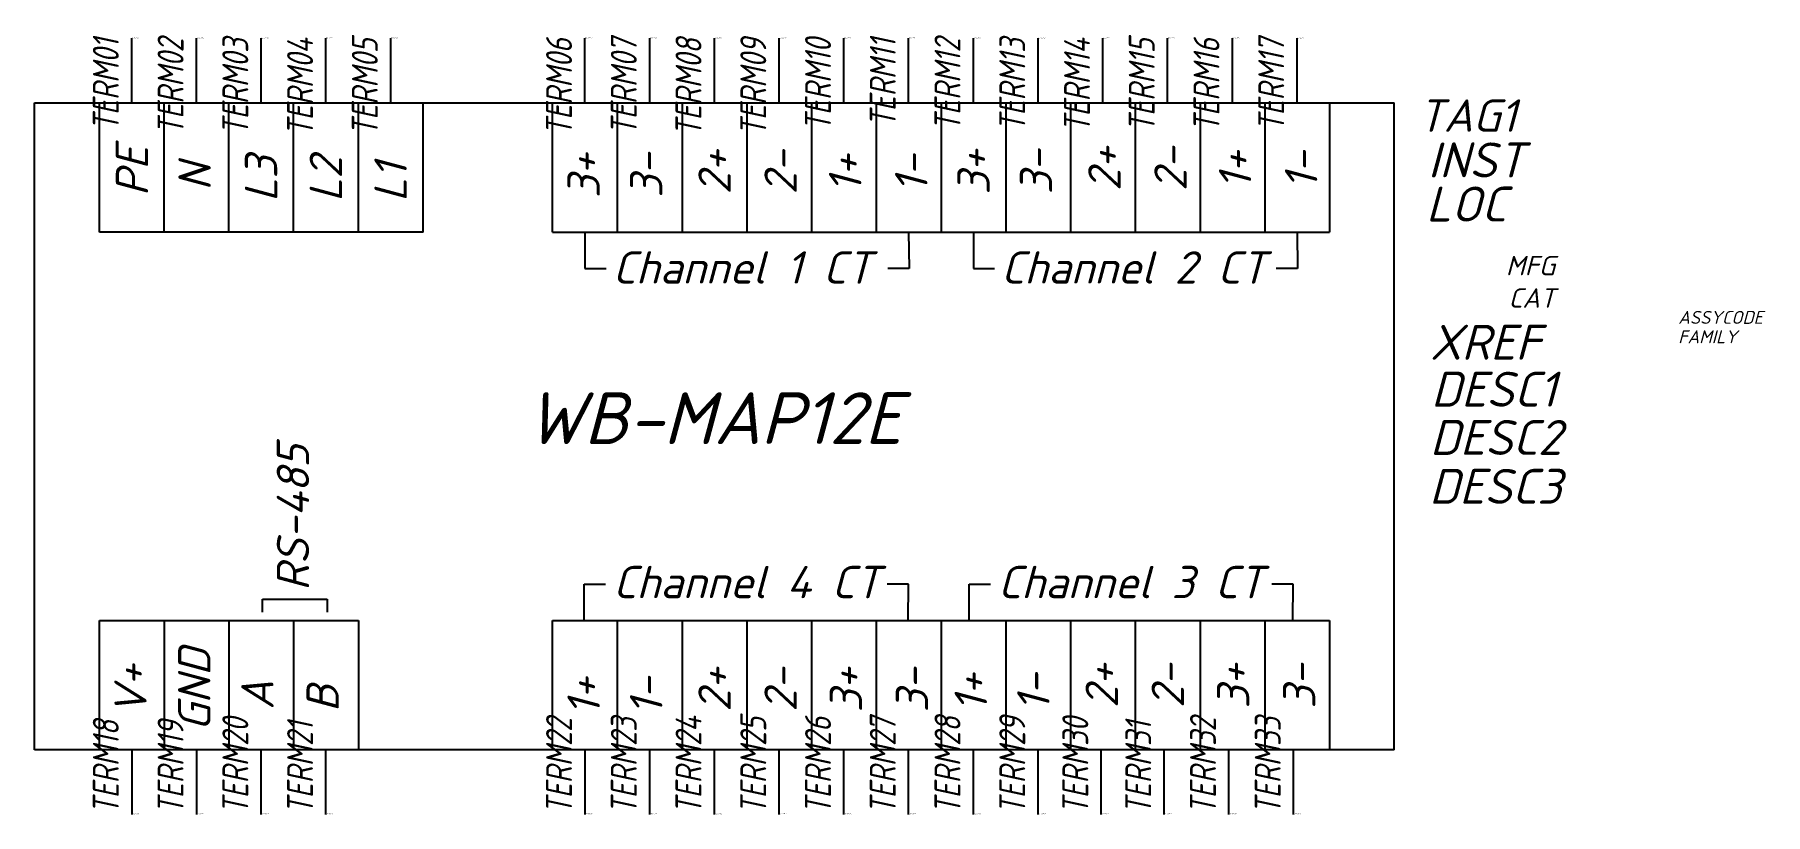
# Model space of a CAD drawing. Header units: millimetres. Extents: x -8 to 126, y -60 to 0.
import ezdxf
from ezdxf.enums import TextEntityAlignment as Align

# ---------------------------------------------------------------- set-up
doc = ezdxf.new("R2010")
doc.units = ezdxf.units.MM
doc.header["$LTSCALE"] = 6
doc.styles.add('WD_IEC', font='isocpeui.ttf', dxfattribs={"height": 2.5})
doc.styles.add('текст', font='isocpeui.ttf')

msp = doc.modelspace()

# ---------------------------------------------------------------- linework, layer by layer
for p, q in [((0, -5), (0, 0)), ((5, -5), (5, 0)), ((10, -5), (10, 0)), ((15, -5), (15, 0)), ((20, -5), (20, 0)), ((35, -5), (35, 0)), ((40, -5), (40, 0)), ((45, -5), (45, 0)), ((50, -5), (50, 0)), ((55, -5), (55, 0)), ((60, -5), (60, 0)), ((65, -5), (65, 0)), ((70, -5), (70, 0)), ((75, -5), (75, 0)), ((80, -5), (80, 0)), ((85, -5), (85, 0)), ((90, -5), (90, 0)), ((-7.5, -5), (97.5, -5)), ((-7.5, -55), (-7.5, -5)), ((-2.5, -15), (-2.5, -5)), ((2.5, -15), (2.5, -5)), ((7.5, -15), (7.5, -5)), ((12.5, -15), (12.5, -5)), ((15, -5), (20, -5)), ((17.5, -15), (17.5, -5)), ((22.5, -15), (22.5, -5)), ((32.5, -15), (32.5, -5)), ((37.5, -5), (37.5, -15)), ((42.5, -5), (42.5, -15)), ((47.5, -5), (47.5, -15)), ((52.5, -5), (52.5, -15)), ((57.5, -5), (57.5, -15)), ((62.5, -5), (62.5, -15)), ((67.5, -5), (67.5, -15)), ((72.5, -5), (72.5, -15)), ((77.5, -5), (77.5, -15)), ((82.5, -5), (82.5, -15)), ((87.5, -5), (87.5, -15)), ((92.5, -5), (92.5, -15)), ((97.5, -55), (97.5, -5)), ((2.5, -15), (-2.5, -15)), ((7.5, -15), (2.5, -15)), ((12.5, -15), (7.5, -15)), ((17.5, -15), (12.5, -15)), ((22.5, -15), (17.5, -15)), ((32.5, -15), (37.5, -15)), ((35, -15), (35, -17.81)), ((37.5, -15), (42.5, -15)), ((42.5, -15), (47.5, -15)), ((47.5, -15), (52.5, -15)), ((52.5, -15), (57.5, -15)), ((57.5, -15), (62.5, -15)), ((60, -15), (60.03, -17.81)), ((62.5, -15), (67.5, -15)), ((65, -15), (65, -17.81)), ((67.5, -15), (72.5, -15)), ((72.5, -15), (77.5, -15)), ((77.5, -15), (82.5, -15)), ((82.5, -15), (87.5, -15)), ((87.5, -15), (92.5, -15)), ((90, -15), (90.03, -17.81)), ((35, -17.81), (36.64, -17.81)), ((60.03, -17.81), (58.39, -17.81)), ((65, -17.81), (66.64, -17.81)), ((90.03, -17.81), (88.39, -17.81)), ((34.95, -45), (34.95, -42.19)), ((34.95, -42.19), (36.6, -42.19)), ((59.99, -42.19), (58.34, -42.19)), ((59.95, -45), (59.99, -42.19)), ((64.67, -45), (64.67, -42.19)), ((64.67, -42.19), (66.31, -42.19)), ((89.7, -42.19), (88.05, -42.19)), ((89.67, -45), (89.7, -42.19)), ((10.09, -43.37), (15.09, -43.37)), ((10.09, -44.37), (10.09, -43.37)), ((15.09, -43.37), (15.09, -44.37)), ((-2.5, -55), (-2.5, -45)), ((-2.5, -45), (17.5, -45)), ((2.5, -45), (2.5, -55)), ((7.5, -45), (7.5, -55)), ((12.5, -45), (12.5, -55)), ((17.5, -45), (17.5, -55)), ((32.5, -55), (32.5, -45)), ((32.5, -45), (92.5, -45)), ((37.5, -45), (37.5, -55)), ((42.5, -45), (42.5, -55)), ((47.5, -45), (47.5, -55)), ((52.5, -45), (52.5, -55)), ((57.5, -45), (57.5, -55)), ((62.5, -45), (62.5, -55)), ((67.5, -45), (67.5, -55)), ((72.5, -45), (72.5, -55)), ((77.5, -45), (77.5, -55)), ((82.5, -45), (82.5, -55)), ((87.5, -45), (87.5, -55)), ((92.5, -45), (92.5, -55)), ((97.5, -55), (-7.5, -55)), ((0, -55), (0, -60)), ((5, -55), (5, -60)), ((10, -60), (10, -55)), ((15, -60), (15, -55)), ((35, -55), (35, -60)), ((40, -60), (40, -55)), ((45, -60), (45, -55)), ((50, -60), (50, -55)), ((55, -60), (55, -55)), ((60, -60), (60, -55)), ((65, -60), (65, -55)), ((70, -60), (70, -55)), ((74.87, -60), (74.87, -55)), ((79.73, -60), (79.73, -55)), ((84.73, -60), (84.73, -55)), ((89.73, -60), (89.73, -55))]:
    msp.add_line(p, q)

# ---------------------------------------------------------------- texts
at = {"style": 'текст'}
for s, p in [('PE', (1.27, -12.22)), ('N', (6.11, -11.79)), ('L3', (11.24, -12.65)), ('L2', (16.24, -12.65)), ('L1', (21.24, -12.65)), ('3+', (36.15, -12.36)), ('3-', (40.98, -12.33)), ('2+', (46.26, -12.07)), ('2-', (51.36, -12.07)), ('1+', (56.35, -11.94)), ('1-', (61.45, -11.94)), ('3+', (66.26, -12.09)), ('3-', (71.09, -12.07)), ('2+', (76.37, -11.81)), ('2-', (81.47, -11.81)), ('1+', (86.46, -11.68)), ('1-', (91.56, -11.68)), ('RS-485', (13.7, -42.73)), ('GND', (6.08, -53.56)), ('V+', (1.15, -52.36)), ('1+', (36.15, -52.36)), ('1-', (40.98, -52.33)), ('2+', (46.26, -52.07)), ('2-', (51.36, -52.07)), ('3+', (56.41, -52.12)), ('3-', (61.51, -52.12)), ('1+', (66.05, -52.06)), ('1-', (70.88, -52.03)), ('2+', (76.16, -51.77)), ('2-', (81.26, -51.77)), ('3+', (86.31, -51.82)), ('3-', (91.41, -51.82)), ('A', (10.95, -51.91)), ('B', (15.99, -52.09))]:
    msp.add_text(s, height=2.5, rotation=90, dxfattribs=at).set_placement(p)
for s, height, p in [('Channel 1 CT', 2.5, (37.13, -18.97)), ('Channel 2 CT', 2.5, (67.13, -18.97)), ('WB-MAP12E', 4, (30.46, -31.37)), ('Channel 4 CT', 2.5, (37.17, -43.29)), ('Channel 3 CT', 2.5, (66.89, -43.29))]:
    msp.add_text(s, height=height, dxfattribs=at).set_placement(p)
at = {"style": 'WD_IEC', "width": 0.8}
for tag, p in [('TERM01', (-1, 0)), ('TERM02', (4, 0)), ('TERM03', (9, 0)), ('TERM04', (14, 0)), ('TERM05', (19, 0)), ('TERM06', (34, 0)), ('TERM07', (39, 0)), ('TERM08', (44, 0)), ('TERM09', (49, 0)), ('TERM10', (54, 0)), ('TERM11', (59, 0)), ('TERM12', (64, 0)), ('TERM13', (69, 0)), ('TERM14', (74, 0)), ('TERM15', (79, 0)), ('TERM16', (84, 0)), ('TERM17', (89, 0))]:
    msp.add_attdef(tag, text='', height=2, rotation=90, dxfattribs=at).set_placement(p, align=Align.RIGHT)
at = {"style": 'WD_IEC', "flags": 1}
for tag, p, height in [('X2TERM01', (0, 0), 0.08), ('X2TERM02', (5, 0), 0.08), ('X2TERM03', (10, 0), 0.08), ('X2TERM04', (15, 0), 0.08), ('X2TERM05', (20, 0), 0.08), ('X2TERM06', (35, 0), 0.08), ('X2TERM07', (40, 0), 0.08), ('X2TERM08', (45, 0), 0.08), ('X2TERM09', (50, 0), 0.08), ('X2TERM10', (55, 0), 0.08), ('X2TERM11', (60, 0), 0.08), ('X2TERM12', (65, 0), 0.08), ('X2TERM13', (70, 0), 0.08), ('X2TERM14', (75, 0), 0.08), ('X2TERM15', (80, 0), 0.08), ('X2TERM16', (85, 0), 0.08), ('X2TERM17', (90, 0), 0.08), ('X2LINK', (0, -5), 0.01), ('ASSYCODE', (119.43, -22.08), 1), ('FAMILY', (119.43, -23.58), 1), ('X8TERM18', (0, -60), 0.08), ('X8TERM19', (5, -60), 0.08), ('X8TERM20', (10, -60), 0.08), ('X8TERM21', (15, -60), 0.08), ('X8TERM22', (35, -60), 0.08), ('X8TERM23', (40, -60), 0.08), ('X8TERM24', (45, -60), 0.08), ('X8TERM25', (50, -60), 0.08), ('X8TERM26', (55, -60), 0.08), ('X8TERM27', (60, -60), 0.08), ('X8TERM28', (65, -60), 0.08), ('X8TERM29', (70, -60), 0.08), ('X8TERM30', (74.87, -60), 0.08), ('X8TERM31', (79.73, -60), 0.08), ('X8TERM32', (84.73, -60), 0.08), ('X8TERM33', (89.73, -60), 0.08)]:
    msp.add_attdef(tag, p, '', height=height, dxfattribs=at)
at = {"style": 'WD_IEC'}
msp.add_attdef('TAG1', (99.35, -7.23), 'A', height=2.5, dxfattribs=at)
for tag, p in [('INST', (107.55, -10.76)), ('LOC', (106.16, -14.17)), ('XREF', (108.79, -24.85)), ('DESC1', (110.03, -28.48)), ('DESC2', (110.43, -32.21)), ('DESC3', (110.43, -35.99))]:
    msp.add_attdef(tag, text='', height=2.7, dxfattribs=at).set_placement(p, align=Align.RIGHT)
at = {"style": 'WD_IEC', "flags": 9}
for tag, text, p in [('MFG', 'Wiren Board', (109.93, -18.33)), ('CAT', 'WB-MAP12E', (109.93, -20.83))]:
    msp.add_attdef(tag, text=text, height=1.5, dxfattribs=at).set_placement(p, align=Align.RIGHT)
at = {"style": 'WD_IEC', "width": 0.8}
for tag, p in [('TERM18', (-1, -60)), ('TERM19', (4, -60)), ('TERM20', (9, -60)), ('TERM21', (14, -60)), ('TERM22', (34, -60)), ('TERM23', (39, -60)), ('TERM24', (44, -60)), ('TERM25', (49, -60)), ('TERM26', (54, -60)), ('TERM27', (59, -60)), ('TERM28', (64, -60)), ('TERM29', (69, -60)), ('TERM30', (73.87, -60)), ('TERM31', (78.73, -60)), ('TERM32', (83.73, -60)), ('TERM33', (88.73, -60))]:
    msp.add_attdef(tag, p, '', height=2, rotation=90, dxfattribs=at)

doc.saveas('drawing.dxf')
